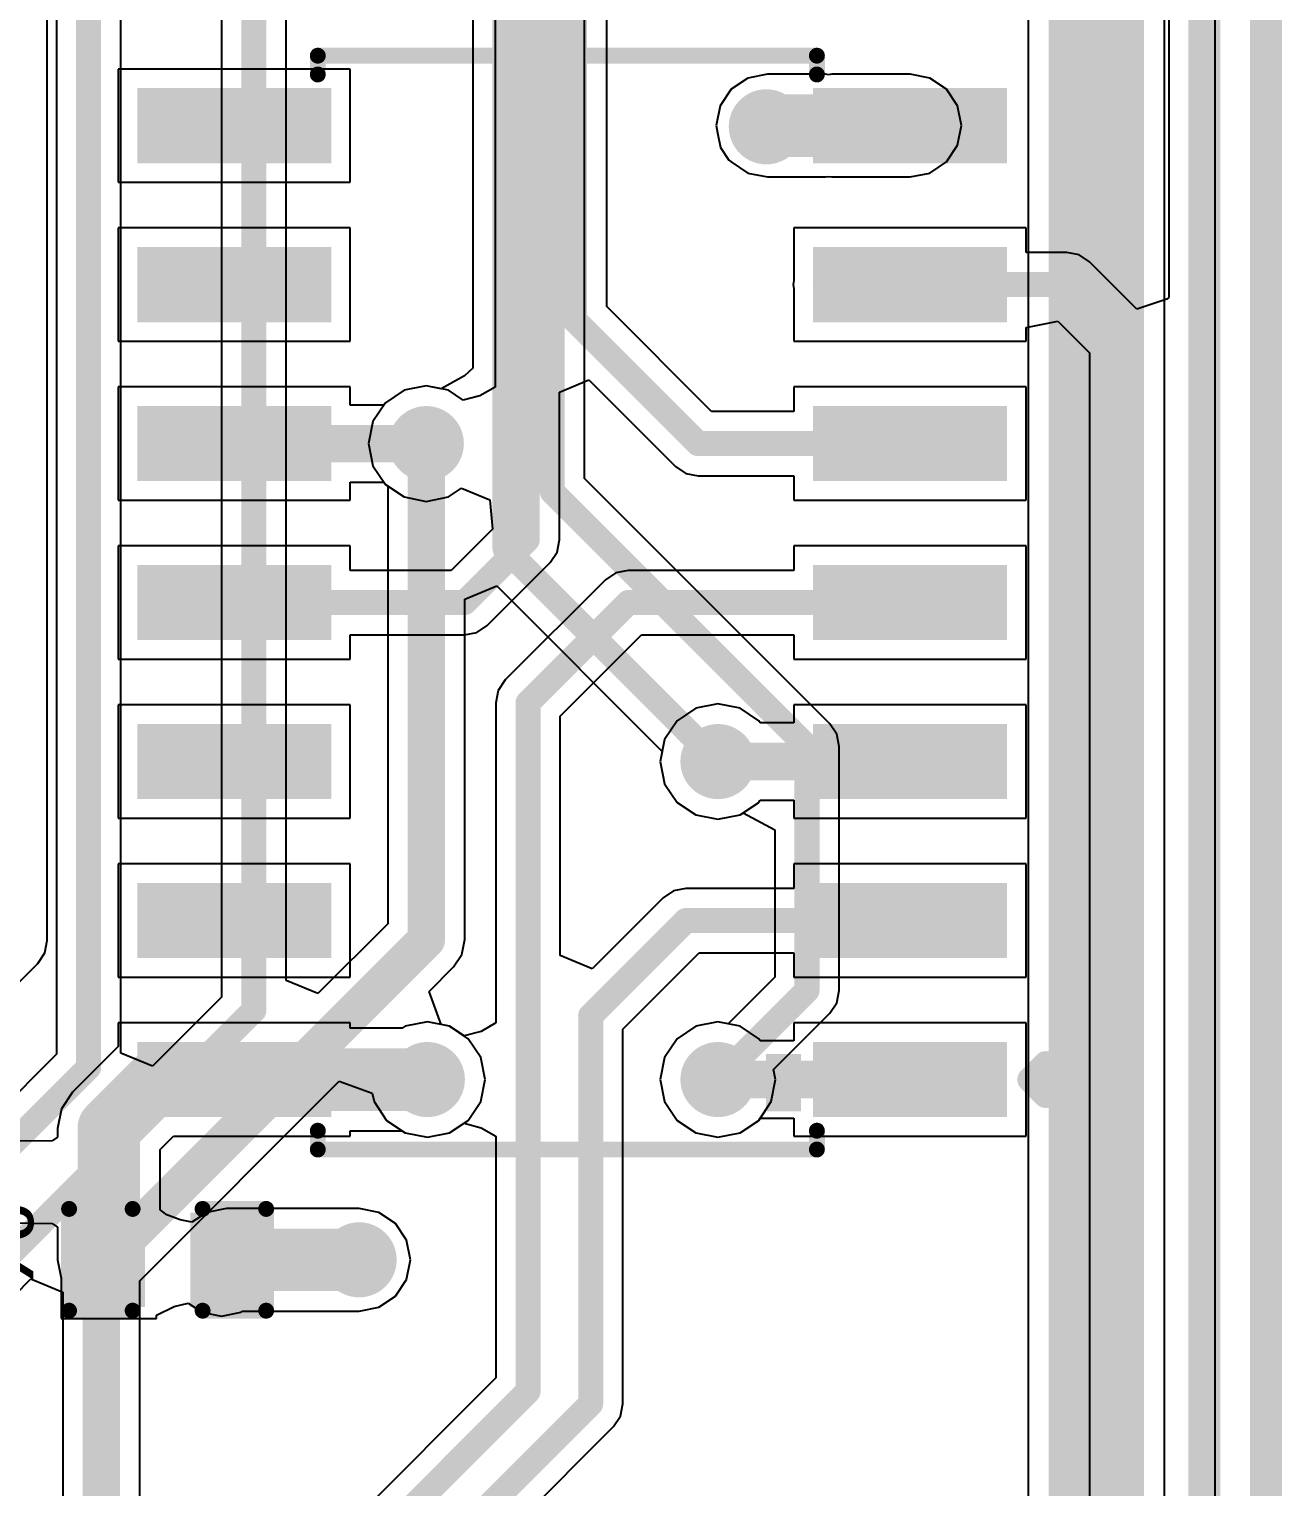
# Model space of a CAD drawing. Header units: millimetres. Extents: x -0.52 to 3.79, y -0.54 to 3.26.
# Drawn here: x 3.4003 to 3.7944, y 1.2282 to 1.6866 of the extents above; entities that cross this region are included whole.
import ezdxf

# ---------------------------------------------------------------- set-up
doc = ezdxf.new("R2010")
doc.units = ezdxf.units.MM
doc.header["$MEASUREMENT"] = 0
for name, color, linetype in [('BottomLayer', 5, 'Continuous'), ('BottomSolder', 6, 'Continuous'), ('Mechanical2', 216, 'Continuous'), ('TopLayer', 1, 'Continuous'), ('TopOverlay', 2, 'Continuous'), ('TopPaste', 8, 'Continuous'), ('TopSolder', 216, 'Continuous'), ('ViaHoleLayer', 16, 'Continuous')]:
    doc.layers.add(name, color=color, linetype=linetype)
doc.styles.add('Arial', font='', dxfattribs={"height": 0.2})
doc.styles.get('Arial').set_extended_font_data('Arial')

# ---------------------------------------------------------------- blocks, each defined once
blk = doc.blocks.new('14_SOIC_68')
at = {"layer": 'TopLayer'}
for points in [[(-0.13681, 0.16181), (-0.07579, 0.16181), (-0.07579, 0.13819), (-0.13681, 0.13819)], [(0.07579, 0.16181), (0.13681, 0.16181), (0.13681, 0.13819), (0.07579, 0.13819)], [(-0.13681, 0.11181), (-0.07579, 0.11181), (-0.07579, 0.08819), (-0.13681, 0.08819)], [(0.07579, 0.11181), (0.13681, 0.11181), (0.13681, 0.08819), (0.07579, 0.08819)], [(-0.13681, 0.06181), (-0.07579, 0.06181), (-0.07579, 0.03819), (-0.13681, 0.03819)], [(0.07579, 0.06181), (0.13681, 0.06181), (0.13681, 0.03819), (0.07579, 0.03819)], [(-0.13681, 0.01181), (-0.07579, 0.01181), (-0.07579, -0.01181), (-0.13681, -0.01181)], [(0.07579, 0.01181), (0.13681, 0.01181), (0.13681, -0.01181), (0.07579, -0.01181)], [(-0.13681, -0.03819), (-0.07579, -0.03819), (-0.07579, -0.06181), (-0.13681, -0.06181)], [(0.07579, -0.03819), (0.13681, -0.03819), (0.13681, -0.06181), (0.07579, -0.06181)], [(-0.13681, -0.08819), (-0.07579, -0.08819), (-0.07579, -0.11181), (-0.13681, -0.11181)], [(0.07579, -0.08819), (0.13681, -0.08819), (0.13681, -0.11181), (0.07579, -0.11181)], [(-0.13681, -0.13819), (-0.07579, -0.13819), (-0.07579, -0.16181), (-0.13681, -0.16181)], [(0.07579, -0.13819), (0.13681, -0.13819), (0.13681, -0.16181), (0.07579, -0.16181)]]:
    blk.add_hatch(color=1, dxfattribs=at).paths.add_polyline_path(points)
at = {"layer": 'TopOverlay'}
blk.add_hatch(color=2, dxfattribs=at).paths.add_polyline_path([(-0.072, 0.142), (-0.061, 0.142), (-0.061, 0.16), (-0.072, 0.16)])
at = {"layer": 'TopPaste'}
for points in [[(-0.13681, 0.16181), (-0.07579, 0.16181), (-0.07579, 0.13819), (-0.13681, 0.13819)], [(0.07579, 0.16181), (0.13681, 0.16181), (0.13681, 0.13819), (0.07579, 0.13819)], [(-0.13681, 0.11181), (-0.07579, 0.11181), (-0.07579, 0.08819), (-0.13681, 0.08819)], [(0.07579, 0.11181), (0.13681, 0.11181), (0.13681, 0.08819), (0.07579, 0.08819)], [(-0.13681, 0.06181), (-0.07579, 0.06181), (-0.07579, 0.03819), (-0.13681, 0.03819)], [(0.07579, 0.06181), (0.13681, 0.06181), (0.13681, 0.03819), (0.07579, 0.03819)], [(-0.13681, 0.01181), (-0.07579, 0.01181), (-0.07579, -0.01181), (-0.13681, -0.01181)], [(0.07579, 0.01181), (0.13681, 0.01181), (0.13681, -0.01181), (0.07579, -0.01181)], [(-0.13681, -0.03819), (-0.07579, -0.03819), (-0.07579, -0.06181), (-0.13681, -0.06181)], [(0.07579, -0.03819), (0.13681, -0.03819), (0.13681, -0.06181), (0.07579, -0.06181)], [(-0.13681, -0.08819), (-0.07579, -0.08819), (-0.07579, -0.11181), (-0.13681, -0.11181)], [(0.07579, -0.08819), (0.13681, -0.08819), (0.13681, -0.11181), (0.07579, -0.11181)], [(-0.13681, -0.13819), (-0.07579, -0.13819), (-0.07579, -0.16181), (-0.13681, -0.16181)], [(0.07579, -0.13819), (0.13681, -0.13819), (0.13681, -0.16181), (0.07579, -0.16181)]]:
    blk.add_hatch(color=8, dxfattribs=at).paths.add_polyline_path(points)
at = {"layer": 'TopSolder'}
for points in [[(-0.13681, 0.16181), (-0.07579, 0.16181), (-0.07579, 0.13819), (-0.13681, 0.13819)], [(0.07579, 0.16181), (0.13681, 0.16181), (0.13681, 0.13819), (0.07579, 0.13819)], [(-0.13681, 0.11181), (-0.07579, 0.11181), (-0.07579, 0.08819), (-0.13681, 0.08819)], [(0.07579, 0.11181), (0.13681, 0.11181), (0.13681, 0.08819), (0.07579, 0.08819)], [(-0.13681, 0.06181), (-0.07579, 0.06181), (-0.07579, 0.03819), (-0.13681, 0.03819)], [(0.07579, 0.06181), (0.13681, 0.06181), (0.13681, 0.03819), (0.07579, 0.03819)], [(-0.13681, 0.01181), (-0.07579, 0.01181), (-0.07579, -0.01181), (-0.13681, -0.01181)], [(0.07579, 0.01181), (0.13681, 0.01181), (0.13681, -0.01181), (0.07579, -0.01181)], [(-0.13681, -0.03819), (-0.07579, -0.03819), (-0.07579, -0.06181), (-0.13681, -0.06181)], [(0.07579, -0.03819), (0.13681, -0.03819), (0.13681, -0.06181), (0.07579, -0.06181)], [(-0.13681, -0.08819), (-0.07579, -0.08819), (-0.07579, -0.11181), (-0.13681, -0.11181)], [(0.07579, -0.08819), (0.13681, -0.08819), (0.13681, -0.11181), (0.07579, -0.11181)], [(-0.13681, -0.13819), (-0.07579, -0.13819), (-0.07579, -0.16181), (-0.13681, -0.16181)], [(0.07579, -0.13819), (0.13681, -0.13819), (0.13681, -0.16181), (0.07579, -0.16181)]]:
    blk.add_hatch(color=216, dxfattribs=at).paths.add_polyline_path(points)
at = {"layer": 'TopOverlay'}
for points, const_width in [([(0.08, 0.172), (-0.077, 0.172)], 0.005), ([(-0.077, 0.172), (-0.077, 0.16609)], 0.005), ([(0.08, 0.172), (0.08, 0.16609)], 0.005), ([(-0.144, 0.15), (-0.149, 0.155)], 0.00787), ([(-0.149, 0.155), (-0.149, 0.145)], 0.00787), ([(-0.144, 0.15), (-0.149, 0.145)], 0.00787), ([(-0.077, -0.16609), (-0.077, -0.172)], 0.005), ([(0.08, -0.16609), (0.08, -0.172)], 0.005), ([(0.08, -0.172), (-0.077, -0.172)], 0.005)]:
    blk.add_lwpolyline(points, dxfattribs=dict(at, const_width=const_width))
for points, const_width in [([(-0.07825, 0.172, 1), (-0.07575, 0.172, 1)], 0.0025), ([(-0.07825, 0.172, 1), (-0.07575, 0.172, 1)], 0.0025), ([(0.07875, 0.172, 1), (0.08125, 0.172, 1)], 0.0025), ([(0.07875, 0.172, 1), (0.08125, 0.172, 1)], 0.0025), ([(-0.07825, 0.16609, 1), (-0.07575, 0.16609, 1)], 0.0025), ([(0.07875, 0.16609, 1), (0.08125, 0.16609, 1)], 0.0025), ([(-0.15097, 0.155, 1), (-0.14703, 0.155, 1)], 0.00394), ([(-0.15097, 0.155, 1), (-0.14703, 0.155, 1)], 0.00394), ([(-0.14597, 0.15, 1), (-0.14203, 0.15, 1)], 0.00394), ([(-0.14597, 0.15, 1), (-0.14203, 0.15, 1)], 0.00394), ([(-0.15097, 0.145, 1), (-0.14703, 0.145, 1)], 0.00394), ([(-0.15097, 0.145, 1), (-0.14703, 0.145, 1)], 0.00394), ([(-0.07825, -0.16609, 1), (-0.07575, -0.16609, 1)], 0.0025), ([(0.07875, -0.16609, 1), (0.08125, -0.16609, 1)], 0.0025), ([(-0.07825, -0.172, 1), (-0.07575, -0.172, 1)], 0.0025), ([(-0.07825, -0.172, 1), (-0.07575, -0.172, 1)], 0.0025), ([(0.07875, -0.172, 1), (0.08125, -0.172, 1)], 0.0025), ([(0.07875, -0.172, 1), (0.08125, -0.172, 1)], 0.0025)]:
    blk.add_lwpolyline(points, format="xyb", close=True, dxfattribs=dict(at, const_width=const_width))
blk = doc.blocks.new('C___0402_166')
at = {"layer": 'TopLayer'}
for points in [[(-0.0275, -0.0125), (-0.0275, 0.0125), (-0.0095, 0.0125), (-0.0095, -0.0125)], [(0.0095, -0.0125), (0.0095, 0.0125), (0.0275, 0.0125), (0.0275, -0.0125)]]:
    blk.add_hatch(color=1, dxfattribs=at).paths.add_polyline_path(points)
at = {"layer": 'TopPaste'}
for points in [[(-0.0275, -0.0125), (-0.0275, 0.0125), (-0.0095, 0.0125), (-0.0095, -0.0125)], [(0.0095, -0.0125), (0.0095, 0.0125), (0.0275, 0.0125), (0.0275, -0.0125)]]:
    blk.add_hatch(color=8, dxfattribs=at).paths.add_polyline_path(points)
at = {"layer": 'TopSolder'}
for points in [[(-0.02986, -0.01486), (-0.02986, 0.01486), (-0.00714, 0.01486), (-0.00714, -0.01486)], [(0.00714, -0.01486), (0.00714, 0.01486), (0.02986, 0.01486), (0.02986, -0.01486)]]:
    blk.add_hatch(color=216, dxfattribs=at).paths.add_polyline_path(points)
at = {"layer": 'TopOverlay', "const_width": 0.005}
for points in [[(-0.031, -0.016), (-0.031, 0.016)], [(-0.031, 0.016), (-0.011, 0.016)], [(0.011, 0.016), (0.031, 0.016)], [(0.031, -0.016), (0.031, 0.016)], [(-0.031, -0.016), (-0.011, -0.016)], [(0.011, -0.016), (0.031, -0.016)]]:
    blk.add_lwpolyline(points, dxfattribs=at)
at = {"layer": 'TopOverlay', "const_width": 0.0025}
for points in [[(-0.03225, 0.016, 1), (-0.02975, 0.016, 1)], [(-0.03225, 0.016, 1), (-0.02975, 0.016, 1)], [(-0.01225, 0.016, 1), (-0.00975, 0.016, 1)], [(0.00975, 0.016, 1), (0.01225, 0.016, 1)], [(0.02975, 0.016, 1), (0.03225, 0.016, 1)], [(0.02975, 0.016, 1), (0.03225, 0.016, 1)], [(-0.03225, -0.016, 1), (-0.02975, -0.016, 1)], [(-0.03225, -0.016, 1), (-0.02975, -0.016, 1)], [(-0.01225, -0.016, 1), (-0.00975, -0.016, 1)], [(0.00975, -0.016, 1), (0.01225, -0.016, 1)], [(0.02975, -0.016, 1), (0.03225, -0.016, 1)], [(0.02975, -0.016, 1), (0.03225, -0.016, 1)]]:
    blk.add_lwpolyline(points, format="xyb", close=True, dxfattribs=at)

msp = doc.modelspace()

# ---------------------------------------------------------------- hatches: boundary and pattern name
at = {"layer": 'BottomLayer'}
h = msp.add_hatch(color=5, dxfattribs=at)
edge = h.paths.add_edge_path()
edge.add_arc((3.6322, 1.65588), 0.01181, 0, 360)
h = msp.add_hatch(color=5, dxfattribs=at)
edge = h.paths.add_edge_path()
edge.add_arc((3.52525, 1.55625), 0.01181, 0, 360)
h = msp.add_hatch(color=5, dxfattribs=at)
edge = h.paths.add_edge_path()
edge.add_arc((3.61698, 1.45625), 0.01181, 0, 360)
h = msp.add_hatch(color=5, dxfattribs=at)
edge = h.paths.add_edge_path()
edge.add_arc((3.52557, 1.35625), 0.01181, 0, 360)
h = msp.add_hatch(color=5, dxfattribs=at)
edge = h.paths.add_edge_path()
edge.add_arc((3.61698, 1.35625), 0.01181, 0, 360)
h = msp.add_hatch(color=5, dxfattribs=at)
edge = h.paths.add_edge_path()
edge.add_arc((3.50411, 1.29956), 0.01181, 0, 360)
at = {"layer": 'BottomSolder'}
h = msp.add_hatch(color=6, dxfattribs=at)
edge = h.paths.add_edge_path()
edge.add_arc((3.6322, 1.65588), 0.00591, 0, 360)
h = msp.add_hatch(color=6, dxfattribs=at)
edge = h.paths.add_edge_path()
edge.add_arc((3.52525, 1.55625), 0.00591, 0, 360)
h = msp.add_hatch(color=6, dxfattribs=at)
edge = h.paths.add_edge_path()
edge.add_arc((3.61698, 1.45625), 0.00591, 0, 360)
h = msp.add_hatch(color=6, dxfattribs=at)
edge = h.paths.add_edge_path()
edge.add_arc((3.52557, 1.35625), 0.00591, 0, 360)
h = msp.add_hatch(color=6, dxfattribs=at)
edge = h.paths.add_edge_path()
edge.add_arc((3.61698, 1.35625), 0.00591, 0, 360)
h = msp.add_hatch(color=6, dxfattribs=at)
edge = h.paths.add_edge_path()
edge.add_arc((3.50411, 1.29956), 0.00591, 0, 360)
at = {"layer": 'TopLayer'}
h = msp.add_hatch(color=1, dxfattribs=at)
edge = h.paths.add_edge_path()
edge.add_arc((3.6322, 1.65588), 0.01181, 0, 360)
h = msp.add_hatch(color=1, dxfattribs=at)
edge = h.paths.add_edge_path()
edge.add_arc((3.52525, 1.55625), 0.01181, 0, 360)
h = msp.add_hatch(color=1, dxfattribs=at)
edge = h.paths.add_edge_path()
edge.add_arc((3.61698, 1.45625), 0.01181, 0, 360)
h = msp.add_hatch(color=1, dxfattribs=at)
edge = h.paths.add_edge_path()
edge.add_arc((3.52557, 1.35625), 0.01181, 0, 360)
h = msp.add_hatch(color=1, dxfattribs=at)
edge = h.paths.add_edge_path()
edge.add_arc((3.61698, 1.35625), 0.01181, 0, 360)
h = msp.add_hatch(color=1, dxfattribs=at)
edge = h.paths.add_edge_path()
edge.add_arc((3.50411, 1.29956), 0.01181, 0, 360)
at = {"layer": 'TopSolder'}
h = msp.add_hatch(color=216, dxfattribs=at)
edge = h.paths.add_edge_path()
edge.add_arc((3.6322, 1.65588), 0.00591, 0, 360)
h = msp.add_hatch(color=216, dxfattribs=at)
edge = h.paths.add_edge_path()
edge.add_arc((3.52525, 1.55625), 0.00591, 0, 360)
h = msp.add_hatch(color=216, dxfattribs=at)
edge = h.paths.add_edge_path()
edge.add_arc((3.61698, 1.45625), 0.00591, 0, 360)
h = msp.add_hatch(color=216, dxfattribs=at)
edge = h.paths.add_edge_path()
edge.add_arc((3.52557, 1.35625), 0.00591, 0, 360)
h = msp.add_hatch(color=216, dxfattribs=at)
edge = h.paths.add_edge_path()
edge.add_arc((3.61698, 1.35625), 0.00591, 0, 360)
h = msp.add_hatch(color=216, dxfattribs=at)
edge = h.paths.add_edge_path()
edge.add_arc((3.50411, 1.29956), 0.00591, 0, 360)
at = {"layer": 'ViaHoleLayer'}
h = msp.add_hatch(color=16, dxfattribs=at)
edge = h.paths.add_edge_path()
edge.add_arc((3.6322, 1.65588), 0.00591, 0, 360)
h = msp.add_hatch(color=16, dxfattribs=at)
edge = h.paths.add_edge_path()
edge.add_arc((3.52525, 1.55625), 0.00591, 0, 360)
h = msp.add_hatch(color=16, dxfattribs=at)
edge = h.paths.add_edge_path()
edge.add_arc((3.61698, 1.45625), 0.00591, 0, 360)
h = msp.add_hatch(color=16, dxfattribs=at)
edge = h.paths.add_edge_path()
edge.add_arc((3.52557, 1.35625), 0.00591, 0, 360)
h = msp.add_hatch(color=16, dxfattribs=at)
edge = h.paths.add_edge_path()
edge.add_arc((3.61698, 1.35625), 0.00591, 0, 360)
h = msp.add_hatch(color=16, dxfattribs=at)
edge = h.paths.add_edge_path()
edge.add_arc((3.50411, 1.29956), 0.00591, 0, 360)

# ---------------------------------------------------------------- linework, layer by layer
at = {"layer": 'BottomLayer'}
for p, q in [((3.77343, 2.93916), (3.77306, -0.45241)), ((3.75741, -0.29887), (3.75741, 2.7814)), ((3.71459, 2.22254), (3.71459, -0.28658)), ((3.57501, 1.54532), (3.57501, 2.08132)), ((3.40887, 1.80935), (3.40887, 1.3642)), ((3.42913, 1.3646), (3.42913, 1.80935)), ((3.46087, 1.782), (3.46087, 1.3822)), ((3.48113, 1.38744), (3.48113, 1.7778)), ((3.53987, 1.75547), (3.53987, 1.57993)), ((3.53723, 1.57756), (3.52987, 1.57349)), ((3.53987, 1.57993), (3.53723, 1.57756)), ((3.5183, 1.57303), (3.5124, 1.56909)), ((3.52525, 1.57441), (3.5183, 1.57303)), ((3.52987, 1.57349), (3.52525, 1.57441)), ((3.5124, 1.56909), (3.50847, 1.5632)), ((3.50847, 1.5632), (3.50709, 1.55625)), ((3.50709, 1.55625), (3.50847, 1.5493)), ((3.50847, 1.5493), (3.5124, 1.54341)), ((3.65216, 1.46816), (3.57501, 1.54532)), ((3.5124, 1.54341), (3.51311, 1.54294)), ((3.51311, 1.54294), (3.51311, 1.40527)), ((3.53738, 1.50738), (3.54738, 1.51152)), ((3.54738, 1.51152), (3.59945, 1.45945)), ((3.53738, 1.40025), (3.53738, 1.50738)), ((3.65436, 1.46488), (3.65216, 1.46816)), ((3.65513, 1.461), (3.65436, 1.46488)), ((3.59945, 1.45945), (3.59882, 1.45625)), ((3.65513, 1.38427), (3.65513, 1.461)), ((3.59882, 1.45625), (3.6002, 1.4493)), ((3.6002, 1.4493), (3.60414, 1.44341)), ((3.60414, 1.44341), (3.61003, 1.43947)), ((3.62393, 1.43947), (3.62487, 1.4401)), ((3.62487, 1.4401), (3.63487, 1.43476)), ((3.61003, 1.43947), (3.61698, 1.43809)), ((3.61698, 1.43809), (3.62393, 1.43947)), ((3.63487, 1.43476), (3.63487, 1.38847)), ((3.51311, 1.40527), (3.49113, 1.3833)), ((3.53646, 1.3956), (3.53738, 1.40025)), ((3.53383, 1.39166), (3.53646, 1.3956)), ((3.52611, 1.38394), (3.53383, 1.39166)), ((3.53383, 1.39166), (3.53383, 1.39166)), ((3.49113, 1.3833), (3.48113, 1.38744)), ((3.63487, 1.38847), (3.62018, 1.37378)), ((3.46087, 1.3822), (3.43913, 1.36046)), ((3.52987, 1.37356), (3.52611, 1.38394)), ((3.65216, 1.37711), (3.65436, 1.3804)), ((3.65436, 1.3804), (3.65513, 1.38427)), ((3.6345, 1.35945), (3.65216, 1.37711)), ((3.53252, 1.37303), (3.52987, 1.37356)), ((3.53841, 1.36909), (3.53252, 1.37303)), ((3.61003, 1.37303), (3.60414, 1.36909)), ((3.61698, 1.37441), (3.61003, 1.37303)), ((3.62018, 1.37378), (3.61698, 1.37441)), ((3.54235, 1.3632), (3.53841, 1.36909)), ((3.60414, 1.36909), (3.6002, 1.3632)), ((3.40887, 1.3642), (3.3862, 1.34152)), ((3.43913, 1.36046), (3.42913, 1.3646)), ((3.54373, 1.35625), (3.54235, 1.3632)), ((3.6002, 1.3632), (3.59882, 1.35625)), ((3.63514, 1.35625), (3.6345, 1.35945)), ((3.43514, 1.29297), (3.49788, 1.35572)), ((3.49788, 1.35572), (3.50826, 1.35195)), ((3.54235, 1.3493), (3.54373, 1.35625)), ((3.59882, 1.35625), (3.6002, 1.3493)), ((3.63376, 1.3493), (3.63514, 1.35625)), ((3.50826, 1.35195), (3.50879, 1.3493)), ((3.50879, 1.3493), (3.51273, 1.34341)), ((3.53841, 1.34341), (3.54235, 1.3493)), ((3.6002, 1.3493), (3.60414, 1.34341)), ((3.62982, 1.34341), (3.63376, 1.3493)), ((3.51273, 1.34341), (3.51862, 1.33947)), ((3.53252, 1.33947), (3.53841, 1.34341)), ((3.60414, 1.34341), (3.61003, 1.33947)), ((3.62393, 1.33947), (3.62982, 1.34341)), ((3.51862, 1.33947), (3.52557, 1.33809)), ((3.52557, 1.33809), (3.53252, 1.33947)), ((3.61003, 1.33947), (3.61698, 1.33809)), ((3.61698, 1.33809), (3.62393, 1.33947)), ((3.39052, 1.2832), (3.40086, 1.29353)), ((3.40086, 1.29353), (3.41086, 1.28939)), ((3.43514, 1.03788), (3.43514, 1.29297)), ((3.41086, 1.28939), (3.41086, 1.04291))]:
    msp.add_line(p, q, dxfattribs=at)
for points, const_width in [([(3.736, -0.30707), (3.736, 2.7886)], 0.03), ([(3.56487, 1.54113), (3.56487, 2.08132)], 0.00787), ([(3.55, 1.52323), (3.55, 1.941)], 0.00787), ([(3.419, 1.36), (3.419, 1.824)], 0.00787), ([(3.471, 1.378), (3.471, 1.782)], 0.00787), ([(3.52525, 1.40025), (3.52525, 1.55625)], 0.01181), ([(3.56487, 1.54113), (3.645, 1.461)], 0.00787), ([(3.55, 1.52323), (3.61698, 1.45625)], 0.00787), ([(3.645, 1.38427), (3.645, 1.461)], 0.00787), ([(3.423, 1.298), (3.52525, 1.40025)], 0.01181), ([(3.61698, 1.35625), (3.645, 1.38427)], 0.00787), ([(3.373, 1.28), (3.471, 1.378)], 0.00787), ([(3.383, 1.324), (3.419, 1.36)], 0.00787), ([(3.423, 1.03788), (3.423, 1.298)], 0.01181)]:
    msp.add_lwpolyline(points, dxfattribs=dict(at, const_width=const_width))
for points, const_width in [([(3.52229, 1.55625, 1), (3.5282, 1.55625, 1)], 0.00591), ([(3.56291, 1.54113, 1), (3.56684, 1.54113, 1)], 0.00394), ([(3.56291, 1.54113, 1), (3.56684, 1.54113, 1)], 0.00394), ([(3.54803, 1.52323, 1), (3.55197, 1.52323, 1)], 0.00394), ([(3.54803, 1.52323, 1), (3.55197, 1.52323, 1)], 0.00394), ([(3.64303, 1.461, 1), (3.64697, 1.461, 1)], 0.00394), ([(3.64303, 1.461, 1), (3.64697, 1.461, 1)], 0.00394), ([(3.61501, 1.45625, 1), (3.61895, 1.45625, 1)], 0.00394), ([(3.52229, 1.40025, 1), (3.5282, 1.40025, 1)], 0.00591), ([(3.52229, 1.40025, 1), (3.5282, 1.40025, 1)], 0.00591), ([(3.64303, 1.38427, 1), (3.64697, 1.38427, 1)], 0.00394), ([(3.64303, 1.38427, 1), (3.64697, 1.38427, 1)], 0.00394), ([(3.46903, 1.378, 1), (3.47297, 1.378, 1)], 0.00394), ([(3.46903, 1.378, 1), (3.47297, 1.378, 1)], 0.00394), ([(3.41703, 1.36, 1), (3.42097, 1.36, 1)], 0.00394), ([(3.41703, 1.36, 1), (3.42097, 1.36, 1)], 0.00394), ([(3.61501, 1.35625, 1), (3.61895, 1.35625, 1)], 0.00394), ([(3.42005, 1.298, 1), (3.42595, 1.298, 1)], 0.00591), ([(3.42005, 1.298, 1), (3.42595, 1.298, 1)], 0.00591)]:
    msp.add_lwpolyline(points, format="xyb", close=True, dxfattribs=dict(at, const_width=const_width))
at = {"layer": 'Mechanical2', "const_width": 0.01}
msp.add_lwpolyline([(3.78937, -0.49213), (3.78937, 2.97244)], dxfattribs=at)
at = {"layer": 'TopLayer'}
for p, q in [((3.58201, 1.59932), (3.58201, 2.16013)), ((3.75878, 1.92625), (3.75878, 1.60218)), ((3.54687, 1.77088), (3.54687, 1.57395)), ((3.40598, 1.39995), (3.40598, 1.69324)), ((3.50132, 1.67406), (3.4283, 1.67406)), ((3.4283, 1.67406), (3.4283, 1.63844)), ((3.50132, 1.63844), (3.50132, 1.67406)), ((3.62639, 1.67118), (3.62115, 1.66767)), ((3.63257, 1.6724), (3.62639, 1.67118)), ((3.65077, 1.6724), (3.63257, 1.6724)), ((3.65179, 1.6722), (3.65077, 1.6724)), ((3.65281, 1.6724), (3.65179, 1.6722)), ((3.67741, 1.6724), (3.65281, 1.6724)), ((3.68359, 1.67118), (3.67741, 1.6724)), ((3.68883, 1.66767), (3.68359, 1.67118)), ((3.62115, 1.66767), (3.61765, 1.66243)), ((3.69233, 1.66243), (3.68883, 1.66767)), ((3.61765, 1.66243), (3.61642, 1.65625)), ((3.69356, 1.65625), (3.69233, 1.66243)), ((3.61642, 1.65625), (3.61686, 1.65401)), ((3.69233, 1.65007), (3.69356, 1.65625)), ((3.61686, 1.65401), (3.61686, 1.654)), ((3.61686, 1.654), (3.61779, 1.64935)), ((3.61779, 1.64935), (3.62042, 1.64542)), ((3.68883, 1.64483), (3.69233, 1.65007)), ((3.62042, 1.64542), (3.62103, 1.64501)), ((3.62103, 1.64501), (3.62115, 1.64483)), ((3.62115, 1.64483), (3.62639, 1.64133)), ((3.62639, 1.64133), (3.63257, 1.6401)), ((3.67741, 1.6401), (3.68359, 1.64133)), ((3.68359, 1.64133), (3.68883, 1.64483)), ((3.4283, 1.63844), (3.50132, 1.63844)), ((3.63257, 1.6401), (3.65077, 1.6401)), ((3.65077, 1.6401), (3.65179, 1.6403)), ((3.65179, 1.6403), (3.65281, 1.6401)), ((3.65281, 1.6401), (3.67741, 1.6401)), ((3.50132, 1.62406), (3.4283, 1.62406)), ((3.4283, 1.62406), (3.4283, 1.58844)), ((3.50132, 1.58844), (3.50132, 1.62406)), ((3.71392, 1.62406), (3.6409, 1.62406)), ((3.6409, 1.62406), (3.6409, 1.60759)), ((3.71392, 1.61638), (3.71392, 1.62406)), ((3.72675, 1.61638), (3.71392, 1.61638)), ((3.73063, 1.61561), (3.72675, 1.61638)), ((3.73391, 1.61342), (3.73063, 1.61561)), ((3.74878, 1.59854), (3.73391, 1.61342)), ((3.6409, 1.60759), (3.64063, 1.60625)), ((3.64063, 1.60625), (3.6409, 1.60492)), ((3.6409, 1.60492), (3.6409, 1.58844)), ((3.75818, 1.60171), (3.74878, 1.59854)), ((3.75878, 1.60218), (3.75818, 1.60171)), ((3.61494, 1.56638), (3.58201, 1.59932)), ((3.71392, 1.59281), (3.72392, 1.59475)), ((3.71392, 1.58844), (3.71392, 1.59281)), ((3.72392, 1.59475), (3.73387, 1.5848)), ((3.4283, 1.58844), (3.50132, 1.58844)), ((3.6409, 1.58844), (3.71392, 1.58844)), ((3.73387, 1.5848), (3.73387, 1.2242)), ((3.50132, 1.57406), (3.4283, 1.57406)), ((3.4283, 1.57406), (3.4283, 1.53844)), ((3.50132, 1.56839), (3.50132, 1.57406)), ((3.5183, 1.57303), (3.5124, 1.56909)), ((3.52525, 1.57441), (3.5183, 1.57303)), ((3.53219, 1.57303), (3.52525, 1.57441)), ((3.53687, 1.56991), (3.53219, 1.57303)), ((3.54687, 1.57395), (3.54207, 1.5713)), ((3.56713, 1.57247), (3.57637, 1.5763)), ((3.56713, 1.526), (3.56713, 1.57247)), ((3.57637, 1.5763), (3.60358, 1.54909)), ((3.71392, 1.57406), (3.6409, 1.57406)), ((3.6409, 1.57406), (3.6409, 1.56638)), ((3.71392, 1.53844), (3.71392, 1.57406)), ((3.51193, 1.56839), (3.50132, 1.56839)), ((3.5124, 1.56909), (3.51193, 1.56839)), ((3.54207, 1.5713), (3.53687, 1.56991)), ((3.6409, 1.56638), (3.61494, 1.56638)), ((3.60358, 1.54909), (3.60687, 1.54689)), ((3.60687, 1.54689), (3.61075, 1.54612)), ((3.61075, 1.54612), (3.6409, 1.54612)), ((3.6409, 1.54612), (3.6409, 1.53844)), ((3.50132, 1.53844), (3.50132, 1.54411)), ((3.50132, 1.54411), (3.51193, 1.54411)), ((3.51193, 1.54411), (3.5124, 1.54341)), ((3.5124, 1.54341), (3.5183, 1.53947)), ((3.53219, 1.53947), (3.53635, 1.54225)), ((3.53635, 1.54225), (3.54525, 1.53852)), ((3.4283, 1.53844), (3.50132, 1.53844)), ((3.5183, 1.53947), (3.52525, 1.53809)), ((3.52525, 1.53809), (3.53219, 1.53947)), ((3.54525, 1.53852), (3.54602, 1.52935)), ((3.6409, 1.53844), (3.71392, 1.53844)), ((3.54602, 1.52935), (3.53306, 1.51638)), ((3.50132, 1.52406), (3.4283, 1.52406)), ((3.4283, 1.52406), (3.4283, 1.48844)), ((3.50132, 1.51638), (3.50132, 1.52406)), ((3.56416, 1.51884), (3.56636, 1.52212)), ((3.56636, 1.52212), (3.56713, 1.526)), ((3.71392, 1.52406), (3.6409, 1.52406)), ((3.6409, 1.52406), (3.6409, 1.51638)), ((3.71392, 1.48844), (3.71392, 1.52406)), ((3.54442, 1.49909), (3.56416, 1.51884)), ((3.53306, 1.51638), (3.50132, 1.51638)), ((3.58159, 1.51342), (3.5501, 1.48192)), ((3.58488, 1.51561), (3.58159, 1.51342)), ((3.58876, 1.51638), (3.58488, 1.51561)), ((3.6409, 1.51638), (3.58876, 1.51638)), ((3.50132, 1.48844), (3.50132, 1.49612)), ((3.50132, 1.49612), (3.53725, 1.49612)), ((3.53725, 1.49612), (3.54113, 1.49689)), ((3.54113, 1.49689), (3.54442, 1.49909)), ((3.56739, 1.47056), (3.59295, 1.49612)), ((3.59295, 1.49612), (3.6409, 1.49612)), ((3.6409, 1.49612), (3.6409, 1.48844)), ((3.4283, 1.48844), (3.50132, 1.48844)), ((3.6409, 1.48844), (3.71392, 1.48844)), ((3.5501, 1.48192), (3.5479, 1.47863)), ((3.5479, 1.47863), (3.54713, 1.47476)), ((3.50132, 1.47406), (3.4283, 1.47406)), ((3.4283, 1.47406), (3.4283, 1.43844)), ((3.50132, 1.43844), (3.50132, 1.47406)), ((3.54713, 1.47476), (3.54713, 1.37404)), ((3.61003, 1.47303), (3.60414, 1.46909)), ((3.61698, 1.47441), (3.61003, 1.47303)), ((3.62393, 1.47303), (3.61698, 1.47441)), ((3.62982, 1.46909), (3.62393, 1.47303)), ((3.71392, 1.47406), (3.6409, 1.47406)), ((3.6409, 1.47406), (3.6409, 1.46839)), ((3.71392, 1.43844), (3.71392, 1.47406)), ((3.56739, 1.39525), (3.56739, 1.47056)), ((3.60414, 1.46909), (3.6002, 1.4632)), ((3.63029, 1.46839), (3.62982, 1.46909)), ((3.6409, 1.46839), (3.63029, 1.46839)), ((3.6002, 1.4632), (3.59882, 1.45625)), ((3.59882, 1.45625), (3.6002, 1.4493)), ((3.6002, 1.4493), (3.60414, 1.44341)), ((3.62982, 1.44341), (3.63029, 1.44411)), ((3.63029, 1.44411), (3.6409, 1.44411)), ((3.6409, 1.44411), (3.6409, 1.43844)), ((3.60414, 1.44341), (3.61003, 1.43947)), ((3.62393, 1.43947), (3.62982, 1.44341)), ((3.4283, 1.43844), (3.50132, 1.43844)), ((3.61003, 1.43947), (3.61698, 1.43809)), ((3.61698, 1.43809), (3.62393, 1.43947)), ((3.6409, 1.43844), (3.71392, 1.43844)), ((3.50132, 1.42406), (3.4283, 1.42406)), ((3.4283, 1.42406), (3.4283, 1.38844)), ((3.50132, 1.38844), (3.50132, 1.42406)), ((3.71392, 1.42406), (3.6409, 1.42406)), ((3.6409, 1.42406), (3.6409, 1.41638)), ((3.71392, 1.38844), (3.71392, 1.42406)), ((3.5997, 1.41342), (3.57739, 1.39111)), ((3.60299, 1.41561), (3.5997, 1.41342)), ((3.60687, 1.41638), (3.60299, 1.41561)), ((3.6409, 1.41638), (3.60687, 1.41638)), ((3.40521, 1.39608), (3.40598, 1.39995)), ((3.40301, 1.39279), (3.40521, 1.39608)), ((3.57739, 1.39111), (3.56739, 1.39525)), ((3.58708, 1.37213), (3.61106, 1.39612)), ((3.61106, 1.39612), (3.6409, 1.39612)), ((3.6409, 1.39612), (3.6409, 1.38844)), ((3.35931, 1.34909), (3.40301, 1.39279)), ((3.4283, 1.38844), (3.50132, 1.38844)), ((3.6409, 1.38844), (3.71392, 1.38844)), ((3.50132, 1.37406), (3.4283, 1.37406)), ((3.4283, 1.37406), (3.4283, 1.36667)), ((3.50132, 1.3724), (3.50132, 1.37406)), ((3.51768, 1.3724), (3.50132, 1.3724)), ((3.51862, 1.37303), (3.51768, 1.3724)), ((3.52557, 1.37441), (3.51862, 1.37303)), ((3.53252, 1.37303), (3.52557, 1.37441)), ((3.53713, 1.36995), (3.53252, 1.37303)), ((3.54249, 1.37141), (3.53713, 1.36995)), ((3.54713, 1.37404), (3.54249, 1.37141)), ((3.58708, 1.25428), (3.58708, 1.37213)), ((3.61003, 1.37303), (3.60414, 1.36909)), ((3.61698, 1.37441), (3.61003, 1.37303)), ((3.62393, 1.37303), (3.61698, 1.37441)), ((3.62982, 1.36909), (3.62393, 1.37303)), ((3.71392, 1.37406), (3.6409, 1.37406)), ((3.6409, 1.37406), (3.6409, 1.36839)), ((3.71392, 1.33844), (3.71392, 1.37406)), ((3.4283, 1.36667), (3.41395, 1.35232)), ((3.60414, 1.36909), (3.6002, 1.3632)), ((3.63029, 1.36839), (3.62982, 1.36909)), ((3.6409, 1.36839), (3.63029, 1.36839)), ((3.6002, 1.3632), (3.59882, 1.35625)), ((3.59882, 1.35625), (3.6002, 1.3493)), ((3.41395, 1.35232), (3.41045, 1.34708)), ((3.6002, 1.3493), (3.60414, 1.34341)), ((3.41045, 1.34708), (3.40922, 1.3409)), ((3.60414, 1.34341), (3.61003, 1.33947)), ((3.62393, 1.33947), (3.62982, 1.34341)), ((3.62982, 1.34341), (3.63029, 1.34411)), ((3.63029, 1.34411), (3.6409, 1.34411)), ((3.6409, 1.34411), (3.6409, 1.33844)), ((3.40922, 1.3409), (3.40922, 1.33814)), ((3.50132, 1.33844), (3.50132, 1.3401)), ((3.50132, 1.3401), (3.51768, 1.3401)), ((3.51768, 1.3401), (3.51862, 1.33947)), ((3.51862, 1.33947), (3.52557, 1.33809)), ((3.52557, 1.33809), (3.53252, 1.33947)), ((3.53252, 1.33947), (3.53713, 1.34256)), ((3.53713, 1.34256), (3.54249, 1.3411)), ((3.54249, 1.3411), (3.54713, 1.33846)), ((3.61003, 1.33947), (3.61698, 1.33809)), ((3.61698, 1.33809), (3.62393, 1.33947)), ((3.4076, 1.33702), (3.39584, 1.33684)), ((3.40922, 1.33814), (3.4076, 1.33702)), ((3.44152, 1.33421), (3.44576, 1.33844)), ((3.44152, 1.31529), (3.44152, 1.33421)), ((3.44576, 1.33844), (3.50132, 1.33844)), ((3.54713, 1.33846), (3.54713, 1.26242)), ((3.6409, 1.33844), (3.71392, 1.33844)), ((3.39584, 1.31116), (3.4076, 1.31098)), ((3.4436, 1.31375), (3.44152, 1.31529)), ((3.44784, 1.31215), (3.4436, 1.31375)), ((3.45152, 1.31136), (3.44784, 1.31215)), ((3.45619, 1.31448), (3.45152, 1.31136)), ((3.46237, 1.31571), (3.45619, 1.31448)), ((3.50411, 1.31571), (3.46237, 1.31571)), ((3.51029, 1.31448), (3.50411, 1.31571)), ((3.51553, 1.31098), (3.51029, 1.31448)), ((3.4076, 1.31098), (3.40922, 1.30986)), ((3.40922, 1.30986), (3.40922, 1.29956)), ((3.51904, 1.30574), (3.51553, 1.31098)), ((3.52027, 1.29956), (3.51904, 1.30574)), ((3.40922, 1.29956), (3.41037, 1.29376)), ((3.51904, 1.29338), (3.52027, 1.29956)), ((3.41037, 1.29376), (3.41037, 1.28106)), ((3.51553, 1.28814), (3.51904, 1.29338)), ((3.44037, 1.28214), (3.4459, 1.28487)), ((3.4459, 1.28487), (3.45037, 1.28597)), ((3.45037, 1.28597), (3.45466, 1.2831)), ((3.50411, 1.28341), (3.51029, 1.28464)), ((3.51029, 1.28464), (3.51553, 1.28814)), ((3.41037, 1.28106), (3.44037, 1.28106)), ((3.44037, 1.28106), (3.44037, 1.28214)), ((3.45466, 1.2831), (3.46084, 1.28187)), ((3.46084, 1.28187), (3.46702, 1.2831)), ((3.46702, 1.2831), (3.46747, 1.28341)), ((3.46747, 1.28341), (3.50411, 1.28341)), ((3.54713, 1.26242), (3.44381, 1.1591)), ((3.58631, 1.25041), (3.58708, 1.25428)), ((3.4288, 1.0918), (3.58411, 1.24712)), ((3.58411, 1.24712), (3.58631, 1.25041))]:
    msp.add_line(p, q, dxfattribs=at)
for points, const_width in [([(3.77, -0.136), (3.77, 2.269)], 0.01), ([(3.57187, 1.59513), (3.57187, 2.16013)], 0.00787), ([(3.557, 1.526), (3.557, 2.038)], 0.00787), ([(3.63257, 1.65625), (3.65077, 1.65625)], 0.01969), ([(3.65281, 1.65625), (3.67741, 1.65625)], 0.01969), ([(3.629, 1.654), (3.63013, 1.65513)], 0.01181), ([(3.65077, 1.65625), (3.65281, 1.65625)], 0.01181), ([(3.65281, 1.65625), (3.65302, 1.65604)], 0.01181), ([(3.65281, 1.65513), (3.65302, 1.65491)], 0.01181), ([(3.65302, 1.65491), (3.65302, 1.65604)], 0.01181), ([(3.65302, 1.654), (3.65302, 1.65491)], 0.01181), ([(3.65077, 1.60625), (3.72675, 1.60625)], 0.00787), ([(3.72675, 1.60625), (3.744, 1.589)], 0.00787), ([(3.57187, 1.59513), (3.61075, 1.55625)], 0.00787), ([(3.744, 1.22), (3.744, 1.589)], 0.00787), ([(3.45588, 1.55625), (3.46481, 1.55625)], 0.00787), ([(3.46481, 1.55625), (3.48915, 1.55625)], 0.00787), ([(3.48915, 1.55625), (3.52525, 1.55625)], 0.01181), ([(3.61075, 1.55625), (3.65077, 1.55625)], 0.00787), ([(3.53725, 1.50625), (3.557, 1.526)], 0.00787), ([(3.45588, 1.50625), (3.46481, 1.50625)], 0.00787), ([(3.46481, 1.50625), (3.53725, 1.50625)], 0.00787), ([(3.55726, 1.47476), (3.58876, 1.50625)], 0.00787), ([(3.58876, 1.50625), (3.65077, 1.50625)], 0.00787), ([(3.55726, 1.25822), (3.55726, 1.47476)], 0.00787), ([(3.61698, 1.45625), (3.67741, 1.45625)], 0.01181), ([(3.57695, 1.37633), (3.60687, 1.40625)], 0.00787), ([(3.60687, 1.40625), (3.65077, 1.40625)], 0.00787), ([(3.57695, 1.25428), (3.57695, 1.37633)], 0.00787), ([(3.42537, 1.3409), (3.44073, 1.35625)], 0.01969), ([(3.44073, 1.35625), (3.46481, 1.35625)], 0.01969), ([(3.46481, 1.35625), (3.52557, 1.35625)], 0.01969), ([(3.61698, 1.35625), (3.63876, 1.35625)], 0.01181), ([(3.63876, 1.35625), (3.67741, 1.35625)], 0.01181), ([(3.63802, 1.35699), (3.63876, 1.35625)], 0.00787), ([(3.42537, 1.29956), (3.42537, 1.3409)], 0.01969), ([(3.46084, 1.29803), (3.46237, 1.29956)], 0.01969), ([(3.46237, 1.29956), (3.50411, 1.29956)], 0.01969), ([(3.44801, 1.14897), (3.55726, 1.25822)], 0.00787), ([(3.42163, 1.09897), (3.57695, 1.25428)], 0.00787)]:
    msp.add_lwpolyline(points, dxfattribs=dict(at, const_width=const_width))
for points, const_width in [([(3.62765, 1.65625, 1), (3.63749, 1.65625, 1)], 0.00984), ([(3.64584, 1.65625, 1), (3.65569, 1.65625, 1)], 0.00984), ([(3.64788, 1.65625, 1), (3.65773, 1.65625, 1)], 0.00984), ([(3.67249, 1.65625, 1), (3.68233, 1.65625, 1)], 0.00984), ([(3.62605, 1.654, 1), (3.63195, 1.654, 1)], 0.00591), ([(3.62717, 1.65513, 1), (3.63308, 1.65513, 1)], 0.00591), ([(3.64781, 1.65625, 1), (3.65372, 1.65625, 1)], 0.00591), ([(3.64985, 1.65625, 1), (3.65576, 1.65625, 1)], 0.00591), ([(3.64985, 1.65625, 1), (3.65576, 1.65625, 1)], 0.00591), ([(3.64985, 1.65513, 1), (3.65576, 1.65513, 1)], 0.00591), ([(3.65007, 1.65604, 1), (3.65597, 1.65604, 1)], 0.00591), ([(3.65007, 1.65604, 1), (3.65597, 1.65604, 1)], 0.00591), ([(3.65007, 1.65491, 1), (3.65597, 1.65491, 1)], 0.00591), ([(3.65007, 1.65491, 1), (3.65597, 1.65491, 1)], 0.00591), ([(3.65007, 1.65491, 1), (3.65597, 1.65491, 1)], 0.00591), ([(3.65007, 1.654, 1), (3.65597, 1.654, 1)], 0.00591), ([(3.6488, 1.60625, 1), (3.65273, 1.60625, 1)], 0.00394), ([(3.72478, 1.60625, 1), (3.72872, 1.60625, 1)], 0.00394), ([(3.72478, 1.60625, 1), (3.72872, 1.60625, 1)], 0.00394), ([(3.56991, 1.59513, 1), (3.57384, 1.59513, 1)], 0.00394), ([(3.56991, 1.59513, 1), (3.57384, 1.59513, 1)], 0.00394), ([(3.74203, 1.589, 1), (3.74597, 1.589, 1)], 0.00394), ([(3.74203, 1.589, 1), (3.74597, 1.589, 1)], 0.00394), ([(3.45392, 1.55625, 1), (3.45785, 1.55625, 1)], 0.00394), ([(3.46284, 1.55625, 1), (3.46678, 1.55625, 1)], 0.00394), ([(3.46284, 1.55625, 1), (3.46678, 1.55625, 1)], 0.00394), ([(3.4862, 1.55625, 1), (3.4921, 1.55625, 1)], 0.00591), ([(3.48718, 1.55625, 1), (3.49112, 1.55625, 1)], 0.00394), ([(3.52229, 1.55625, 1), (3.5282, 1.55625, 1)], 0.00591), ([(3.60878, 1.55625, 1), (3.61272, 1.55625, 1)], 0.00394), ([(3.60878, 1.55625, 1), (3.61272, 1.55625, 1)], 0.00394), ([(3.6488, 1.55625, 1), (3.65273, 1.55625, 1)], 0.00394), ([(3.55503, 1.526, 1), (3.55897, 1.526, 1)], 0.00394), ([(3.55503, 1.526, 1), (3.55897, 1.526, 1)], 0.00394), ([(3.45392, 1.50625, 1), (3.45785, 1.50625, 1)], 0.00394), ([(3.46284, 1.50625, 1), (3.46678, 1.50625, 1)], 0.00394), ([(3.46284, 1.50625, 1), (3.46678, 1.50625, 1)], 0.00394), ([(3.53528, 1.50625, 1), (3.53922, 1.50625, 1)], 0.00394), ([(3.53528, 1.50625, 1), (3.53922, 1.50625, 1)], 0.00394), ([(3.58679, 1.50625, 1), (3.59073, 1.50625, 1)], 0.00394), ([(3.58679, 1.50625, 1), (3.59073, 1.50625, 1)], 0.00394), ([(3.6488, 1.50625, 1), (3.65273, 1.50625, 1)], 0.00394), ([(3.55529, 1.47476, 1), (3.55923, 1.47476, 1)], 0.00394), ([(3.55529, 1.47476, 1), (3.55923, 1.47476, 1)], 0.00394), ([(3.61403, 1.45625, 1), (3.61993, 1.45625, 1)], 0.00591), ([(3.67446, 1.45625, 1), (3.68036, 1.45625, 1)], 0.00591), ([(3.6049, 1.40625, 1), (3.60884, 1.40625, 1)], 0.00394), ([(3.6049, 1.40625, 1), (3.60884, 1.40625, 1)], 0.00394), ([(3.6488, 1.40625, 1), (3.65273, 1.40625, 1)], 0.00394), ([(3.57498, 1.37633, 1), (3.57892, 1.37633, 1)], 0.00394), ([(3.57498, 1.37633, 1), (3.57892, 1.37633, 1)], 0.00394), ([(3.43581, 1.35625, 1), (3.44565, 1.35625, 1)], 0.00984), ([(3.43581, 1.35625, 1), (3.44565, 1.35625, 1)], 0.00984), ([(3.45989, 1.35625, 1), (3.46973, 1.35625, 1)], 0.00984), ([(3.45989, 1.35625, 1), (3.46973, 1.35625, 1)], 0.00984), ([(3.52065, 1.35625, 1), (3.53049, 1.35625, 1)], 0.00984), ([(3.61403, 1.35625, 1), (3.61993, 1.35625, 1)], 0.00591), ([(3.6358, 1.35625, 1), (3.64171, 1.35625, 1)], 0.00591), ([(3.6358, 1.35625, 1), (3.64171, 1.35625, 1)], 0.00591), ([(3.67446, 1.35625, 1), (3.68036, 1.35625, 1)], 0.00591), ([(3.63605, 1.35699, 1), (3.63999, 1.35699, 1)], 0.00394), ([(3.63679, 1.35625, 1), (3.64073, 1.35625, 1)], 0.00394), ([(3.42045, 1.3409, 1), (3.43029, 1.3409, 1)], 0.00984), ([(3.42045, 1.3409, 1), (3.43029, 1.3409, 1)], 0.00984), ([(3.42045, 1.29956, 1), (3.43029, 1.29956, 1)], 0.00984), ([(3.45592, 1.29803, 1), (3.46576, 1.29803, 1)], 0.00984), ([(3.45745, 1.29956, 1), (3.46729, 1.29956, 1)], 0.00984), ([(3.45745, 1.29956, 1), (3.46729, 1.29956, 1)], 0.00984), ([(3.49919, 1.29956, 1), (3.50903, 1.29956, 1)], 0.00984), ([(3.55529, 1.25822, 1), (3.55923, 1.25822, 1)], 0.00394), ([(3.55529, 1.25822, 1), (3.55923, 1.25822, 1)], 0.00394), ([(3.57498, 1.25428, 1), (3.57892, 1.25428, 1)], 0.00394), ([(3.57498, 1.25428, 1), (3.57892, 1.25428, 1)], 0.00394)]:
    msp.add_lwpolyline(points, format="xyb", close=True, dxfattribs=dict(at, const_width=const_width))

# ---------------------------------------------------------------- block references
at = {"rotation": 180}
msp.add_blockref('14_SOIC_68', (3.57111, 1.50625), dxfattribs=at)
msp.add_blockref('C___0402_166', (3.44387, 1.29956))

# ---------------------------------------------------------------- texts
at = {"layer": 'TopOverlay', "style": 'Arial'}
msp.add_text('%', height=0.025, rotation=270, dxfattribs=at).set_placement((3.37663, 1.318))

doc.saveas('drawing.dxf')
